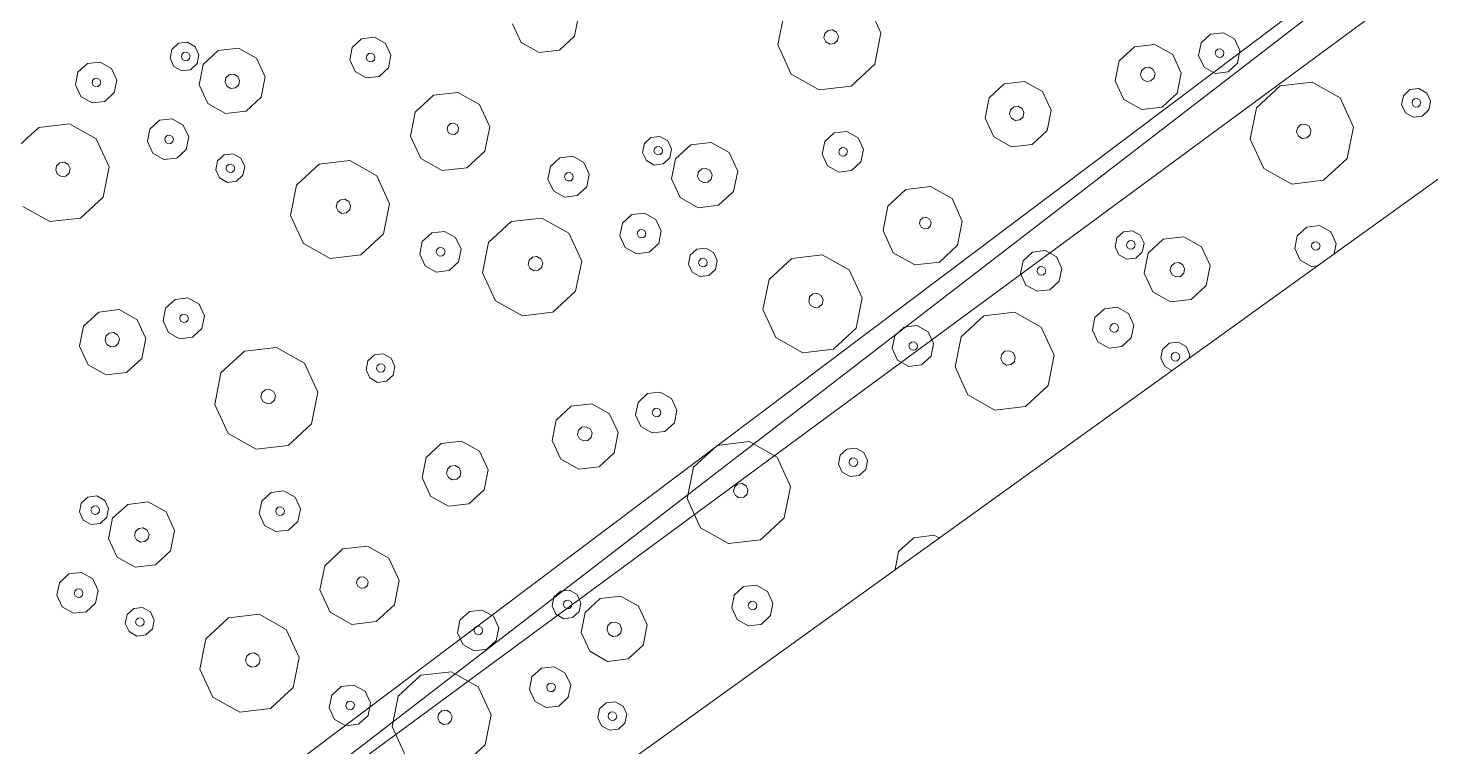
# Model space of a CAD drawing. Header units: metres. Extents: x -2858 to 512, y -1995 to 1252.
# Drawn here: x -937.09 to -931.69, y -909.28 to -906.52 of the extents above; entities that cross this region are included whole.
import ezdxf

# ---------------------------------------------------------------- set-up
doc = ezdxf.new("R2010")
doc.units = ezdxf.units.M
doc.layers.add('Calque commun', color=7, linetype='Continuous')
doc.layers.add('Calque7', color=7, linetype='Continuous')

# ---------------------------------------------------------------- blocks, each defined once
blk = doc.blocks.new('geometrebondepartleger')
at = {"layer": 'Calque7', "color": 1, "linetype": 'Continuous', "lineweight": 9}
blk.add_polyline3d([(141.2008, 124.9129, 79), (146.0805, 124.0046, 79), (151.5015, 122.9015, 79), (157.3363, 121.7891, 79), (165.9825, 119.9858, 79), (155.3815, 121.9588, 79), (170.0435, 119.0562, 79)], dxfattribs=at)
blk = doc.blocks.new('pattern')
at = {"layer": 'Calque commun', "color": 54, "linetype": 'Continuous', "lineweight": 9}
for p, q in [((89.8842, 110.5246), (89.9183, 110.5447)), ((89.8645, 110.4792), (89.8842, 110.5246)), ((89.9308, 110.4836), (89.9398, 110.4889)), ((89.9398, 110.4889), (89.9501, 110.4879)), ((89.9501, 110.4879), (89.9579, 110.481)), ((89.9956, 110.5277), (90.013, 110.5123)), ((90.013, 110.5123), (90.0238, 110.464)), ((89.2334, 110.4297), (89.2632, 110.4473)), ((89.2632, 110.4473), (89.2977, 110.444)), ((89.2977, 110.444), (89.3236, 110.4211)), ((89.8753, 110.4309), (89.8645, 110.4792)), ((89.9267, 110.4741), (89.9308, 110.4836)), ((89.929, 110.4639), (89.9267, 110.4741)), ((89.9368, 110.4571), (89.929, 110.4639)), ((89.9471, 110.4561), (89.9368, 110.4571)), ((89.956, 110.4614), (89.9471, 110.4561)), ((89.9602, 110.4709), (89.956, 110.4614)), ((89.9579, 110.481), (89.9602, 110.4709)), ((90.0238, 110.464), (90.0041, 110.4187)), ((89.2197, 110.398), (89.2334, 110.4297)), ((89.2272, 110.3642), (89.2197, 110.398)), ((89.2575, 110.3951), (89.2616, 110.4046)), ((89.2597, 110.385), (89.2575, 110.3951)), ((89.2675, 110.3781), (89.2597, 110.385)), ((89.2616, 110.4046), (89.2705, 110.4099)), ((89.2778, 110.3771), (89.2675, 110.3781)), ((89.2705, 110.4099), (89.2809, 110.4089)), ((89.2868, 110.3824), (89.2778, 110.3771)), ((89.2809, 110.4089), (89.2886, 110.4021)), ((89.2909, 110.3919), (89.2868, 110.3824)), ((89.2886, 110.4021), (89.2909, 110.3919)), ((89.3312, 110.3873), (89.3174, 110.3556)), ((89.3236, 110.4211), (89.3312, 110.3873)), ((89.9123, 110.3982), (89.8753, 110.4309)), ((89.9616, 110.3935), (89.9123, 110.3982)), ((90.0041, 110.4187), (89.9616, 110.3935)), ((90.5647, 110.3592), (90.5785, 110.391)), ((90.5785, 110.391), (90.5889, 110.3971)), ((90.6694, 110.3794), (90.6762, 110.3486)), ((89.2531, 110.3413), (89.2272, 110.3642)), ((89.2876, 110.338), (89.2531, 110.3413)), ((89.3174, 110.3556), (89.2876, 110.338)), ((89.5051, 110.2754), (89.6116, 110.3382)), ((89.6116, 110.3382), (89.7346, 110.3265)), ((89.7346, 110.3265), (89.8273, 110.2447)), ((90.5723, 110.3254), (90.5647, 110.3592)), ((90.5982, 110.3025), (90.5723, 110.3254)), ((90.6042, 110.3565), (90.6083, 110.366)), ((90.6064, 110.3463), (90.6042, 110.3565)), ((90.6142, 110.3395), (90.6064, 110.3463)), ((90.6083, 110.366), (90.6172, 110.3713)), ((90.6246, 110.3385), (90.6142, 110.3395)), ((90.6172, 110.3713), (90.6276, 110.3703)), ((90.6335, 110.3438), (90.6246, 110.3385)), ((90.6276, 110.3703), (90.6354, 110.3634)), ((90.6376, 110.3533), (90.6335, 110.3438)), ((90.6354, 110.3634), (90.6376, 110.3533)), ((90.6762, 110.3486), (90.6625, 110.3169)), ((89.456, 110.162), (89.5051, 110.2754)), ((90.6327, 110.2993), (90.5982, 110.3025)), ((90.6625, 110.3169), (90.6327, 110.2993)), ((89.8273, 110.2447), (89.8542, 110.124)), ((90.2383, 110.1474), (90.2698, 110.2199)), ((90.2698, 110.2199), (90.3379, 110.2602)), ((90.3379, 110.2602), (90.4166, 110.2526)), ((90.4166, 110.2526), (90.476, 110.2003)), ((89.4829, 110.0413), (89.456, 110.162)), ((89.6172, 110.1462), (89.6241, 110.1621)), ((89.6241, 110.1621), (89.639, 110.1709)), ((89.639, 110.1709), (89.6562, 110.1693)), ((89.6562, 110.1693), (89.6692, 110.1578)), ((90.3454, 110.1555), (90.3603, 110.1643)), ((90.3603, 110.1643), (90.3776, 110.1627)), ((90.3776, 110.1627), (90.3905, 110.1513)), ((90.476, 110.2003), (90.4932, 110.1231)), ((90.6375, 110.1543), (90.6801, 110.1794)), ((90.6801, 110.1794), (90.7293, 110.1747)), ((90.7293, 110.1747), (90.7664, 110.142)), ((89.621, 110.1293), (89.6172, 110.1462)), ((89.6339, 110.1179), (89.621, 110.1293)), ((89.6512, 110.1162), (89.6339, 110.1179)), ((89.6661, 110.125), (89.6512, 110.1162)), ((89.6729, 110.1409), (89.6661, 110.125)), ((89.6692, 110.1578), (89.6729, 110.1409)), ((89.8542, 110.124), (89.805, 110.0106)), ((90.2555, 110.0701), (90.2383, 110.1474)), ((90.3385, 110.1397), (90.3454, 110.1555)), ((90.3423, 110.1228), (90.3385, 110.1397)), ((90.3553, 110.1113), (90.3423, 110.1228)), ((90.3725, 110.1097), (90.3553, 110.1113)), ((90.3874, 110.1185), (90.3725, 110.1097)), ((90.3943, 110.1344), (90.3874, 110.1185)), ((90.3905, 110.1513), (90.3943, 110.1344)), ((90.4932, 110.1231), (90.4617, 110.0505)), ((90.6178, 110.1089), (90.6375, 110.1543)), ((90.6286, 110.0607), (90.6178, 110.1089)), ((90.6787, 110.1067), (90.6829, 110.1163)), ((90.6829, 110.1163), (90.6918, 110.1215)), ((90.6918, 110.1215), (90.7021, 110.1206)), ((90.7021, 110.1206), (90.7099, 110.1137)), ((90.7099, 110.1137), (90.7122, 110.1036)), ((90.7664, 110.142), (90.7771, 110.0938)), ((91.7521, 110.1213), (91.7474, 110.1421)), ((91.8114, 110.0689), (91.7521, 110.1213)), ((90.3148, 110.0178), (90.2555, 110.0701)), ((90.6656, 110.028), (90.6286, 110.0607)), ((90.681, 110.0966), (90.6787, 110.1067)), ((90.6888, 110.0897), (90.681, 110.0966)), ((90.6991, 110.0887), (90.6888, 110.0897)), ((90.708, 110.094), (90.6991, 110.0887)), ((90.7122, 110.1036), (90.708, 110.094)), ((90.7771, 110.0938), (90.7574, 110.0484)), ((90.9279, 110.0035), (91.0301, 110.0638)), ((91.0301, 110.0638), (91.1482, 110.0526)), ((91.8901, 110.0614), (91.8114, 110.0689)), ((91.9509, 110.0973), (91.8901, 110.0614)), ((89.5755, 109.9595), (89.4829, 110.0413)), ((89.805, 110.0106), (89.6986, 109.9478)), ((90.3936, 110.0103), (90.3148, 110.0178)), ((90.4617, 110.0505), (90.3936, 110.0103)), ((90.7149, 110.0233), (90.6656, 110.028)), ((90.7574, 110.0484), (90.7149, 110.0233)), ((90.8807, 109.8946), (90.9279, 110.0035)), ((91.1482, 110.0526), (91.2371, 109.974)), ((89.6986, 109.9478), (89.5755, 109.9595)), ((90.3623, 109.9417), (90.3761, 109.9735)), ((90.3761, 109.9735), (90.4059, 109.9911)), ((90.398, 109.9413), (90.4021, 109.9509)), ((90.4021, 109.9509), (90.4111, 109.9561)), ((90.4059, 109.9911), (90.4404, 109.9878)), ((90.4111, 109.9561), (90.4214, 109.9552)), ((90.4214, 109.9552), (90.4292, 109.9483)), ((90.4292, 109.9483), (90.4314, 109.9381)), ((90.4404, 109.9878), (90.4663, 109.9649)), ((90.4663, 109.9649), (90.4738, 109.9311)), ((91.2371, 109.974), (91.2629, 109.8582)), ((90.3699, 109.9079), (90.3623, 109.9417)), ((90.3958, 109.885), (90.3699, 109.9079)), ((90.4002, 109.9312), (90.398, 109.9413)), ((90.408, 109.9243), (90.4002, 109.9312)), ((90.4184, 109.9233), (90.408, 109.9243)), ((90.4273, 109.9286), (90.4184, 109.9233)), ((90.4314, 109.9381), (90.4273, 109.9286)), ((90.4601, 109.8993), (90.4303, 109.8817)), ((90.4738, 109.9311), (90.4601, 109.8993)), ((90.9065, 109.7788), (90.8807, 109.8946)), ((91.026, 109.8804), (91.0328, 109.8963)), ((91.0328, 109.8963), (91.0478, 109.9051)), ((91.0478, 109.9051), (91.065, 109.9035)), ((91.065, 109.9035), (91.0779, 109.892)), ((91.0779, 109.892), (91.0817, 109.8751)), ((90.4303, 109.8817), (90.3958, 109.885)), ((91.0297, 109.8635), (91.026, 109.8804)), ((91.0427, 109.8521), (91.0297, 109.8635)), ((91.0599, 109.8504), (91.0427, 109.8521)), ((91.0748, 109.8592), (91.0599, 109.8504)), ((91.0817, 109.8751), (91.0748, 109.8592)), ((91.2629, 109.8582), (91.2157, 109.7494)), ((92.3599, 109.8334), (92.4024, 109.8585)), ((92.4024, 109.8585), (92.4517, 109.8538)), ((92.4517, 109.8538), (92.4887, 109.8211)), ((90.6398, 109.7571), (90.6594, 109.8025)), ((90.6594, 109.8025), (90.702, 109.8276)), ((90.702, 109.8276), (90.7512, 109.8229)), ((90.7512, 109.8229), (90.7883, 109.7902)), ((90.7883, 109.7902), (90.799, 109.7419)), ((92.3402, 109.788), (92.3599, 109.8334)), ((92.3509, 109.7398), (92.3402, 109.788)), ((92.4024, 109.7829), (92.4065, 109.7924)), ((92.4065, 109.7924), (92.4155, 109.7977)), ((92.4155, 109.7977), (92.4258, 109.7967)), ((92.4258, 109.7967), (92.4336, 109.7899)), ((92.4336, 109.7899), (92.4358, 109.7797)), ((92.4887, 109.8211), (92.4995, 109.7729)), ((89.5579, 109.7084), (89.5775, 109.7538)), ((89.5775, 109.7538), (89.6201, 109.7789)), ((89.6201, 109.7789), (89.6693, 109.7743)), ((89.6693, 109.7743), (89.7064, 109.7415)), ((89.7064, 109.7415), (89.7172, 109.6933)), ((90.6505, 109.7088), (90.6398, 109.7571)), ((90.702, 109.752), (90.7061, 109.7615)), ((90.7042, 109.7418), (90.702, 109.752)), ((90.712, 109.735), (90.7042, 109.7418)), ((90.7061, 109.7615), (90.715, 109.7668)), ((90.7223, 109.734), (90.712, 109.735)), ((90.715, 109.7668), (90.7254, 109.7658)), ((90.7313, 109.7393), (90.7223, 109.734)), ((90.7254, 109.7658), (90.7331, 109.7589)), ((90.7354, 109.7488), (90.7313, 109.7393)), ((90.7331, 109.7589), (90.7354, 109.7488)), ((90.799, 109.7419), (90.7794, 109.6966)), ((90.9954, 109.7003), (90.9065, 109.7788)), ((91.2157, 109.7494), (91.1136, 109.689)), ((91.6953, 109.7068), (91.7091, 109.7385)), ((91.7091, 109.7385), (91.7389, 109.7561)), ((91.7389, 109.7561), (91.7734, 109.7529)), ((91.7734, 109.7529), (91.7993, 109.73)), ((92.388, 109.707), (92.3509, 109.7398)), ((92.4046, 109.7728), (92.4024, 109.7829)), ((92.4124, 109.7659), (92.4046, 109.7728)), ((92.4228, 109.7649), (92.4124, 109.7659)), ((92.4317, 109.7702), (92.4228, 109.7649)), ((92.4358, 109.7797), (92.4317, 109.7702)), ((92.4995, 109.7729), (92.4798, 109.7275)), ((89.5686, 109.6602), (89.5579, 109.7084)), ((89.6201, 109.7033), (89.6242, 109.7128)), ((89.6223, 109.6932), (89.6201, 109.7033)), ((89.6301, 109.6863), (89.6223, 109.6932)), ((89.6242, 109.7128), (89.6331, 109.7181)), ((89.6404, 109.6853), (89.6301, 109.6863)), ((89.6331, 109.7181), (89.6435, 109.7171)), ((89.6494, 109.6906), (89.6404, 109.6853)), ((89.6435, 109.7171), (89.6513, 109.7103)), ((89.6535, 109.7001), (89.6494, 109.6906)), ((89.6513, 109.7103), (89.6535, 109.7001)), ((89.7172, 109.6933), (89.6975, 109.6479)), ((89.7926, 109.6434), (89.8607, 109.6837)), ((89.8607, 109.6837), (89.9395, 109.6762)), ((89.9395, 109.6762), (89.9988, 109.6238)), ((90.6876, 109.6761), (90.6505, 109.7088)), ((90.7368, 109.6714), (90.6876, 109.6761)), ((90.7794, 109.6966), (90.7368, 109.6714)), ((91.1136, 109.689), (90.9954, 109.7003)), ((91.7029, 109.673), (91.6953, 109.7068)), ((91.7331, 109.7039), (91.7373, 109.7135)), ((91.7354, 109.6938), (91.7331, 109.7039)), ((91.7432, 109.6869), (91.7354, 109.6938)), ((91.7373, 109.7135), (91.7462, 109.7188)), ((91.7535, 109.686), (91.7432, 109.6869)), ((91.7462, 109.7188), (91.7565, 109.7178)), ((91.7624, 109.6912), (91.7535, 109.686)), ((91.7565, 109.7178), (91.7643, 109.7109)), ((91.7666, 109.7008), (91.7624, 109.6912)), ((91.7643, 109.7109), (91.7666, 109.7008)), ((91.8068, 109.6962), (91.7931, 109.6644)), ((91.7993, 109.73), (91.8068, 109.6962)), ((92.4372, 109.7024), (92.388, 109.707)), ((92.4798, 109.7275), (92.4372, 109.7024)), ((93.0404, 109.6681), (93.0542, 109.6998)), ((93.0542, 109.6998), (93.084, 109.7174)), ((93.084, 109.7174), (93.1184, 109.7141)), ((93.084, 109.6748), (93.0929, 109.6801)), ((93.0929, 109.6801), (93.1033, 109.6791)), ((93.1033, 109.6791), (93.111, 109.6723)), ((93.1184, 109.7141), (93.1444, 109.6912)), ((93.1444, 109.6912), (93.1519, 109.6574)), ((89.6057, 109.6275), (89.5686, 109.6602)), ((89.6549, 109.6228), (89.6057, 109.6275)), ((89.6975, 109.6479), (89.6549, 109.6228)), ((89.7611, 109.5709), (89.7926, 109.6434)), ((89.9988, 109.6238), (90.016, 109.5466)), ((91.1841, 109.5821), (91.2037, 109.6275)), ((91.2037, 109.6275), (91.2463, 109.6526)), ((91.2463, 109.6526), (91.2955, 109.6479)), ((91.2955, 109.6479), (91.3326, 109.6152)), ((91.7288, 109.6501), (91.7029, 109.673)), ((91.7633, 109.6468), (91.7288, 109.6501)), ((91.7931, 109.6644), (91.7633, 109.6468)), ((91.9808, 109.5842), (92.0873, 109.647)), ((92.0873, 109.647), (92.2103, 109.6353)), ((92.2103, 109.6353), (92.303, 109.5535)), ((93.0479, 109.6343), (93.0404, 109.6681)), ((93.0739, 109.6114), (93.0479, 109.6343)), ((93.0798, 109.6653), (93.084, 109.6748)), ((93.0821, 109.6552), (93.0798, 109.6653)), ((93.0899, 109.6483), (93.0821, 109.6552)), ((93.1002, 109.6473), (93.0899, 109.6483)), ((93.1092, 109.6526), (93.1002, 109.6473)), ((93.1381, 109.6257), (93.1083, 109.6081)), ((93.1133, 109.6621), (93.1092, 109.6526)), ((93.111, 109.6723), (93.1133, 109.6621)), ((93.1519, 109.6574), (93.1381, 109.6257)), ((89.7783, 109.4937), (89.7611, 109.5709)), ((89.8541, 109.5535), (89.861, 109.5694)), ((89.861, 109.5694), (89.8759, 109.5782)), ((89.8759, 109.5782), (89.8931, 109.5765)), ((89.8931, 109.5765), (89.9061, 109.5651)), ((91.1948, 109.5339), (91.1841, 109.5821)), ((91.2463, 109.577), (91.2504, 109.5865)), ((91.2485, 109.5669), (91.2463, 109.577)), ((91.2504, 109.5865), (91.2593, 109.5918)), ((91.2593, 109.5918), (91.2697, 109.5908)), ((91.2697, 109.5908), (91.2775, 109.5839)), ((91.2797, 109.5738), (91.2756, 109.5643)), ((91.2775, 109.5839), (91.2797, 109.5738)), ((91.3326, 109.6152), (91.3434, 109.5669)), ((91.9316, 109.4708), (91.9808, 109.5842)), ((92.7455, 109.5288), (92.8136, 109.569)), ((92.8136, 109.569), (92.8923, 109.5615)), ((93.1083, 109.6081), (93.0739, 109.6114)), ((89.8579, 109.5366), (89.8541, 109.5535)), ((89.8708, 109.5252), (89.8579, 109.5366)), ((89.8881, 109.5235), (89.8708, 109.5252)), ((89.903, 109.5323), (89.8881, 109.5235)), ((89.9099, 109.5482), (89.903, 109.5323)), ((89.9061, 109.5651), (89.9099, 109.5482)), ((90.016, 109.5466), (89.9845, 109.474)), ((91.2319, 109.5011), (91.1948, 109.5339)), ((91.2563, 109.56), (91.2485, 109.5669)), ((91.2666, 109.559), (91.2563, 109.56)), ((91.2756, 109.5643), (91.2666, 109.559)), ((91.3237, 109.5216), (91.2811, 109.4964)), ((91.3434, 109.5669), (91.3237, 109.5216)), ((92.303, 109.5535), (92.3298, 109.4329)), ((92.714, 109.4562), (92.7455, 109.5288)), ((92.8923, 109.5615), (92.9516, 109.5091)), ((89.8376, 109.4413), (89.7783, 109.4937)), ((89.9845, 109.474), (89.9164, 109.4338)), ((91.2811, 109.4964), (91.2319, 109.5011)), ((91.9585, 109.3502), (91.9316, 109.4708)), ((92.0929, 109.4551), (92.0998, 109.4709)), ((92.0998, 109.4709), (92.1147, 109.4797)), ((92.1147, 109.4797), (92.1319, 109.4781)), ((92.1319, 109.4781), (92.1449, 109.4667)), ((92.1449, 109.4667), (92.1486, 109.4498)), ((92.8142, 109.4485), (92.8211, 109.4644)), ((92.8211, 109.4644), (92.836, 109.4732)), ((92.836, 109.4732), (92.8532, 109.4715)), ((92.8532, 109.4715), (92.8662, 109.4601)), ((92.9516, 109.5091), (92.9688, 109.4319)), ((93.0935, 109.4178), (93.1132, 109.4631)), ((93.1132, 109.4631), (93.1557, 109.4883)), ((93.1557, 109.4883), (93.205, 109.4836)), ((93.205, 109.4836), (93.242, 109.4509)), ((89.9164, 109.4338), (89.8376, 109.4413)), ((90.7788, 109.3955), (90.8605, 109.4438)), ((90.8605, 109.4438), (90.9551, 109.4348)), ((90.9551, 109.4348), (91.0262, 109.3719)), ((92.0966, 109.4382), (92.0929, 109.4551)), ((92.1096, 109.4267), (92.0966, 109.4382)), ((92.1268, 109.4251), (92.1096, 109.4267)), ((92.1417, 109.4339), (92.1268, 109.4251)), ((92.1486, 109.4498), (92.1417, 109.4339)), ((92.3298, 109.4329), (92.2807, 109.3195)), ((92.7312, 109.379), (92.714, 109.4562)), ((92.818, 109.4316), (92.8142, 109.4485)), ((92.8309, 109.4202), (92.818, 109.4316)), ((92.8482, 109.4185), (92.8309, 109.4202)), ((92.8631, 109.4273), (92.8482, 109.4185)), ((92.87, 109.4432), (92.8631, 109.4273)), ((92.8662, 109.4601), (92.87, 109.4432)), ((92.9688, 109.4319), (92.9374, 109.3593)), ((93.1043, 109.3695), (93.0935, 109.4178)), ((93.1544, 109.4156), (93.1585, 109.4251)), ((93.1567, 109.4054), (93.1544, 109.4156)), ((93.1585, 109.4251), (93.1675, 109.4304)), ((93.1675, 109.4304), (93.1778, 109.4294)), ((93.1778, 109.4294), (93.1856, 109.4225)), ((93.1879, 109.4124), (93.1837, 109.4029)), ((93.1856, 109.4225), (93.1879, 109.4124)), ((93.242, 109.4509), (93.2528, 109.4026)), ((90.2017, 109.2933), (90.2332, 109.3659)), ((90.2332, 109.3659), (90.3013, 109.4061)), ((90.3013, 109.4061), (90.38, 109.3986)), ((90.38, 109.3986), (90.4394, 109.3462)), ((90.741, 109.3084), (90.7788, 109.3955)), ((91.0262, 109.3719), (91.0469, 109.2793)), ((91.2563, 109.3056), (91.3585, 109.3659)), ((91.3585, 109.3659), (91.4767, 109.3546)), ((91.4767, 109.3546), (91.5656, 109.2761)), ((92.7905, 109.3266), (92.7312, 109.379)), ((92.9374, 109.3593), (92.8692, 109.3191)), ((93.1413, 109.3368), (93.1043, 109.3695)), ((93.1645, 109.3986), (93.1567, 109.4054)), ((93.1748, 109.3976), (93.1645, 109.3986)), ((93.1837, 109.4029), (93.1748, 109.3976)), ((93.2331, 109.3572), (93.1905, 109.3321)), ((93.2528, 109.4026), (93.2331, 109.3572)), ((93.4036, 109.3123), (93.5057, 109.3727)), ((93.5057, 109.3727), (93.6239, 109.3614)), ((90.309, 109.2933), (90.3239, 109.3021)), ((90.3239, 109.3021), (90.3411, 109.3005)), ((90.3411, 109.3005), (90.3541, 109.289)), ((90.4394, 109.3462), (90.4566, 109.269)), ((90.7617, 109.2157), (90.741, 109.3084)), ((90.8573, 109.297), (90.8628, 109.3097)), ((90.8628, 109.3097), (90.8747, 109.3168)), ((90.8747, 109.3168), (90.8885, 109.3155)), ((90.8885, 109.3155), (90.8989, 109.3063)), ((90.8989, 109.3063), (90.9019, 109.2928)), ((91.2091, 109.1967), (91.2563, 109.3056)), ((92.0512, 109.2683), (91.9585, 109.3502)), ((92.2807, 109.3195), (92.1742, 109.2566)), ((92.8692, 109.3191), (92.7905, 109.3266)), ((92.8518, 109.2823), (92.8816, 109.2999)), ((92.8816, 109.2999), (92.916, 109.2966)), ((93.1905, 109.3321), (93.1413, 109.3368)), ((93.3564, 109.2035), (93.4036, 109.3123)), ((90.2189, 109.2161), (90.2017, 109.2933)), ((90.3021, 109.2775), (90.309, 109.2933)), ((90.3059, 109.2606), (90.3021, 109.2775)), ((90.3189, 109.2491), (90.3059, 109.2606)), ((90.3361, 109.2475), (90.3189, 109.2491)), ((90.351, 109.2563), (90.3361, 109.2475)), ((90.3579, 109.2721), (90.351, 109.2563)), ((90.3541, 109.289), (90.3579, 109.2721)), ((90.4566, 109.269), (90.4251, 109.1964)), ((90.8603, 109.2835), (90.8573, 109.297)), ((90.8707, 109.2744), (90.8603, 109.2835)), ((90.8844, 109.273), (90.8707, 109.2744)), ((90.8964, 109.2801), (90.8844, 109.273)), ((90.9019, 109.2928), (90.8964, 109.2801)), ((91.0469, 109.2793), (91.0091, 109.1922)), ((91.5656, 109.2761), (91.5914, 109.1603)), ((92.1742, 109.2566), (92.0512, 109.2683)), ((92.838, 109.2505), (92.8518, 109.2823)), ((92.8455, 109.2168), (92.838, 109.2505)), ((92.8737, 109.2502), (92.8778, 109.2597)), ((92.8759, 109.24), (92.8737, 109.2502)), ((92.8778, 109.2597), (92.8867, 109.265)), ((92.8867, 109.265), (92.8971, 109.264)), ((92.8971, 109.264), (92.9049, 109.2571)), ((92.9071, 109.247), (92.903, 109.2375)), ((92.9049, 109.2571), (92.9071, 109.247)), ((92.916, 109.2966), (92.942, 109.2737)), ((92.942, 109.2737), (92.9495, 109.2399)), ((90.2782, 109.1637), (90.2189, 109.2161)), ((90.4251, 109.1964), (90.357, 109.1562)), ((90.8328, 109.1529), (90.7617, 109.2157)), ((91.0091, 109.1922), (90.9273, 109.1439)), ((91.2349, 109.0809), (91.2091, 109.1967)), ((91.3544, 109.1825), (91.3613, 109.1984)), ((91.3613, 109.1984), (91.3762, 109.2072)), ((91.3762, 109.2072), (91.3934, 109.2055)), ((91.3934, 109.2055), (91.4064, 109.1941)), ((91.4064, 109.1941), (91.4102, 109.1772)), ((92.8715, 109.1939), (92.8455, 109.2168)), ((92.9059, 109.1906), (92.8715, 109.1939)), ((92.8837, 109.2332), (92.8759, 109.24)), ((92.894, 109.2322), (92.8837, 109.2332)), ((92.903, 109.2375), (92.894, 109.2322)), ((92.9357, 109.2082), (92.9059, 109.1906)), ((92.9495, 109.2399), (92.9357, 109.2082)), ((93.3822, 109.0877), (93.3564, 109.2035)), ((93.5016, 109.1893), (93.5085, 109.2051)), ((93.5085, 109.2051), (93.5234, 109.2139)), ((93.5234, 109.2139), (93.5406, 109.2123)), ((93.5406, 109.2123), (93.5536, 109.2008)), ((93.5536, 109.2008), (93.5574, 109.184)), ((90.357, 109.1562), (90.2782, 109.1637)), ((90.9273, 109.1439), (90.8328, 109.1529)), ((91.3582, 109.1656), (91.3544, 109.1825)), ((91.3712, 109.1541), (91.3582, 109.1656)), ((91.3884, 109.1525), (91.3712, 109.1541)), ((91.4033, 109.1613), (91.3884, 109.1525)), ((91.4102, 109.1772), (91.4033, 109.1613)), ((91.5914, 109.1603), (91.5442, 109.0514)), ((93.1351, 109.1113), (93.1777, 109.1364)), ((93.1777, 109.1364), (93.2269, 109.1317)), ((93.5054, 109.1724), (93.5016, 109.1893)), ((93.5184, 109.1609), (93.5054, 109.1724)), ((93.5356, 109.1593), (93.5184, 109.1609)), ((93.5505, 109.1681), (93.5356, 109.1593)), ((93.5574, 109.184), (93.5505, 109.1681)), ((93.7386, 109.1671), (93.6914, 109.0582)), ((92.0532, 109.0626), (92.0958, 109.0878)), ((92.0958, 109.0878), (92.145, 109.0831)), ((92.145, 109.0831), (92.1821, 109.0504)), ((93.1154, 109.0659), (93.1351, 109.1113)), ((93.2269, 109.1317), (93.264, 109.099)), ((93.264, 109.099), (93.2747, 109.0508)), ((93.4711, 109.0091), (93.3822, 109.0877)), ((91.3239, 109.0023), (91.2349, 109.0809)), ((91.5442, 109.0514), (91.442, 108.9911)), ((92.0335, 109.0173), (92.0532, 109.0626)), ((92.1821, 109.0504), (92.1928, 109.0021)), ((93.1262, 109.0177), (93.1154, 109.0659)), ((93.1776, 109.0608), (93.1818, 109.0703)), ((93.1799, 109.0507), (93.1776, 109.0608)), ((93.1877, 109.0438), (93.1799, 109.0507)), ((93.1818, 109.0703), (93.1907, 109.0756)), ((93.198, 109.0428), (93.1877, 109.0438)), ((93.1907, 109.0756), (93.201, 109.0746)), ((93.2069, 109.0481), (93.198, 109.0428)), ((93.201, 109.0746), (93.2088, 109.0678)), ((93.2111, 109.0576), (93.2069, 109.0481)), ((93.2088, 109.0678), (93.2111, 109.0576)), ((93.2747, 109.0508), (93.255, 109.0054)), ((93.6914, 109.0582), (93.5892, 108.9979)), ((91.442, 108.9911), (91.3239, 109.0023)), ((92.0443, 108.969), (92.0335, 109.0173)), ((92.0957, 109.0122), (92.0999, 109.0217)), ((92.098, 109.002), (92.0957, 109.0122)), ((92.1058, 108.9952), (92.098, 109.002)), ((92.0999, 109.0217), (92.1088, 109.027)), ((92.1161, 108.9942), (92.1058, 108.9952)), ((92.1088, 109.027), (92.1191, 109.026)), ((92.1251, 108.9994), (92.1161, 108.9942)), ((92.1191, 109.026), (92.1269, 109.0191)), ((92.1292, 109.009), (92.1251, 108.9994)), ((92.1269, 109.0191), (92.1292, 109.009)), ((92.1928, 109.0021), (92.1732, 108.9567)), ((92.2683, 108.9523), (92.3364, 108.9925)), ((92.3364, 108.9925), (92.4151, 108.985)), ((92.4151, 108.985), (92.4744, 108.9326)), ((93.1633, 108.9849), (93.1262, 109.0177)), ((93.2125, 108.9803), (93.1633, 108.9849)), ((93.255, 109.0054), (93.2125, 108.9803)), ((93.5892, 108.9979), (93.4711, 109.0091)), ((90.807, 108.8828), (90.8267, 108.9282)), ((90.8267, 108.9282), (90.8693, 108.9533)), ((90.8693, 108.9533), (90.9185, 108.9486)), ((90.9185, 108.9486), (90.9556, 108.9159)), ((92.0814, 108.9363), (92.0443, 108.969)), ((92.1306, 108.9316), (92.0814, 108.9363)), ((92.1732, 108.9567), (92.1306, 108.9316)), ((92.2368, 108.8797), (92.2683, 108.9523)), ((92.4744, 108.9326), (92.4916, 108.8554)), ((93.6597, 108.891), (93.6794, 108.9363)), ((93.6794, 108.9363), (93.722, 108.9615)), ((93.722, 108.9615), (93.7712, 108.9568)), ((93.7712, 108.9568), (93.8083, 108.924)), ((93.8083, 108.924), (93.819, 108.8758)), ((90.8178, 108.8346), (90.807, 108.8828)), ((90.8692, 108.8777), (90.8733, 108.8872)), ((90.8715, 108.8676), (90.8692, 108.8777)), ((90.8792, 108.8607), (90.8715, 108.8676)), ((90.8733, 108.8872), (90.8823, 108.8925)), ((90.8823, 108.8925), (90.8926, 108.8915)), ((90.8926, 108.8915), (90.9004, 108.8847)), ((90.9027, 108.8745), (90.8985, 108.865)), ((90.9004, 108.8847), (90.9027, 108.8745)), ((90.9663, 108.8677), (90.9466, 108.8223)), ((90.9556, 108.9159), (90.9663, 108.8677)), ((92.254, 108.8025), (92.2368, 108.8797)), ((92.3298, 108.8623), (92.3367, 108.8782)), ((92.3367, 108.8782), (92.3516, 108.887)), ((92.3516, 108.887), (92.3688, 108.8854)), ((92.3688, 108.8854), (92.3818, 108.8739)), ((92.3818, 108.8739), (92.3855, 108.857)), ((93.6705, 108.8427), (93.6597, 108.891)), ((93.7219, 108.8858), (93.7261, 108.8954)), ((93.7242, 108.8757), (93.7219, 108.8858)), ((93.732, 108.8688), (93.7242, 108.8757)), ((93.7261, 108.8954), (93.735, 108.9006)), ((93.7423, 108.8678), (93.732, 108.8688)), ((93.735, 108.9006), (93.7453, 108.8997)), ((93.7513, 108.8731), (93.7423, 108.8678)), ((93.7453, 108.8997), (93.7531, 108.8928)), ((93.7554, 108.8827), (93.7513, 108.8731)), ((93.7531, 108.8928), (93.7554, 108.8827)), ((93.819, 108.8758), (93.7994, 108.8304)), ((90.8548, 108.8018), (90.8178, 108.8346)), ((90.8896, 108.8597), (90.8792, 108.8607)), ((90.8985, 108.865), (90.8896, 108.8597)), ((90.9466, 108.8223), (90.9041, 108.7972)), ((92.3336, 108.8454), (92.3298, 108.8623)), ((92.3465, 108.834), (92.3336, 108.8454)), ((92.3638, 108.8324), (92.3465, 108.834)), ((92.3787, 108.8411), (92.3638, 108.8324)), ((92.3855, 108.857), (92.3787, 108.8411)), ((92.4916, 108.8554), (92.4602, 108.7828)), ((93.7076, 108.81), (93.6705, 108.8427)), ((93.7994, 108.8304), (93.7568, 108.8053)), ((90.9041, 108.7972), (90.8548, 108.8018)), ((91.5072, 108.7629), (91.521, 108.7946)), ((91.5148, 108.7291), (91.5072, 108.7629)), ((91.521, 108.7946), (91.5508, 108.8122)), ((91.5467, 108.7601), (91.5508, 108.7696)), ((91.5489, 108.75), (91.5467, 108.7601)), ((91.5508, 108.8122), (91.5853, 108.8089)), ((91.5508, 108.7696), (91.5597, 108.7749)), ((91.5597, 108.7749), (91.5701, 108.7739)), ((91.5701, 108.7739), (91.5779, 108.7671)), ((91.5779, 108.7671), (91.5801, 108.7569)), ((91.5853, 108.8089), (91.6112, 108.786)), ((91.6112, 108.786), (91.6187, 108.7523)), ((92.3133, 108.7501), (92.254, 108.8025)), ((92.4602, 108.7828), (92.3921, 108.7426)), ((93.7568, 108.8053), (93.7076, 108.81)), ((90.4477, 108.679), (90.5541, 108.7419)), ((90.5541, 108.7419), (90.6771, 108.7301)), ((90.6771, 108.7301), (90.7698, 108.6483)), ((91.5407, 108.7062), (91.5148, 108.7291)), ((91.5752, 108.7029), (91.5407, 108.7062)), ((91.5567, 108.7431), (91.5489, 108.75)), ((91.5671, 108.7421), (91.5567, 108.7431)), ((91.576, 108.7474), (91.5671, 108.7421)), ((91.605, 108.7205), (91.5752, 108.7029)), ((91.5801, 108.7569), (91.576, 108.7474)), ((91.6187, 108.7523), (91.605, 108.7205)), ((92.3921, 108.7426), (92.3133, 108.7501)), ((92.7088, 108.6747), (92.777, 108.7149)), ((92.777, 108.7149), (92.8557, 108.7074)), ((92.8557, 108.7074), (92.915, 108.6551)), ((93.2545, 108.7043), (93.3362, 108.7526)), ((93.3362, 108.7526), (93.4307, 108.7436)), ((93.4307, 108.7436), (93.5019, 108.6808)), ((90.3985, 108.5656), (90.4477, 108.679)), ((91.2123, 108.6236), (91.2804, 108.6638)), ((91.2804, 108.6638), (91.3592, 108.6563)), ((91.3592, 108.6563), (91.4184, 108.6039)), ((92.6774, 108.6021), (92.7088, 108.6747)), ((92.915, 108.6551), (92.9322, 108.5779)), ((93.2167, 108.6172), (93.2545, 108.7043)), ((93.5019, 108.6808), (93.5225, 108.5881)), ((93.732, 108.6144), (93.8342, 108.6747)), ((93.8342, 108.6747), (93.9523, 108.6635)), ((93.9523, 108.6635), (94.0413, 108.5849)), ((90.7698, 108.6483), (90.7967, 108.5277)), ((91.1808, 108.551), (91.2123, 108.6236)), ((91.4184, 108.6039), (91.4357, 108.5267)), ((92.6946, 108.5249), (92.6774, 108.6021)), ((92.7778, 108.5863), (92.7847, 108.6022)), ((92.7847, 108.6022), (92.7996, 108.611)), ((92.7996, 108.611), (92.8168, 108.6093)), ((92.8168, 108.6093), (92.8298, 108.5979)), ((92.8298, 108.5979), (92.8335, 108.581)), ((93.2374, 108.5246), (93.2167, 108.6172)), ((93.3329, 108.6059), (93.3384, 108.6186)), ((93.336, 108.5924), (93.3329, 108.6059)), ((93.3384, 108.6186), (93.3504, 108.6256)), ((93.3504, 108.6256), (93.3642, 108.6243)), ((93.3642, 108.6243), (93.3745, 108.6151)), ((93.3775, 108.6016), (93.372, 108.5889)), ((93.3745, 108.6151), (93.3775, 108.6016)), ((93.6848, 108.5055), (93.732, 108.6144)), ((90.5597, 108.5499), (90.5666, 108.5658)), ((90.5635, 108.533), (90.5597, 108.5499)), ((90.5666, 108.5658), (90.5815, 108.5745)), ((90.5815, 108.5745), (90.5987, 108.5729)), ((90.5987, 108.5729), (90.6117, 108.5615)), ((90.6154, 108.5446), (90.6086, 108.5287)), ((90.6117, 108.5615), (90.6154, 108.5446)), ((91.198, 108.4738), (91.1808, 108.551)), ((91.281, 108.5433), (91.2879, 108.5592)), ((91.2848, 108.5264), (91.281, 108.5433)), ((91.2879, 108.5592), (91.3028, 108.568)), ((91.3028, 108.568), (91.3201, 108.5663)), ((91.3201, 108.5663), (91.333, 108.5549)), ((91.333, 108.5549), (91.3368, 108.538)), ((91.5603, 108.5126), (91.58, 108.5579)), ((91.58, 108.5579), (91.6226, 108.5831)), ((91.6226, 108.5831), (91.6718, 108.5784)), ((91.6718, 108.5784), (91.7089, 108.5457)), ((91.7089, 108.5457), (91.7196, 108.4974)), ((92.7816, 108.5694), (92.7778, 108.5863)), ((92.7945, 108.5579), (92.7816, 108.5694)), ((92.8118, 108.5563), (92.7945, 108.5579)), ((92.8267, 108.5651), (92.8118, 108.5563)), ((92.8335, 108.581), (92.8267, 108.5651)), ((92.9322, 108.5779), (92.9007, 108.5053)), ((93.3463, 108.5832), (93.336, 108.5924)), ((93.3601, 108.5819), (93.3463, 108.5832)), ((93.372, 108.5889), (93.3601, 108.5819)), ((93.5225, 108.5881), (93.4848, 108.501)), ((94.0413, 108.5849), (94.0671, 108.4691)), ((90.5764, 108.5215), (90.5635, 108.533)), ((90.5937, 108.5199), (90.5764, 108.5215)), ((90.6086, 108.5287), (90.5937, 108.5199)), ((90.7967, 108.5277), (90.7475, 108.4143)), ((91.2978, 108.515), (91.2848, 108.5264)), ((91.315, 108.5133), (91.2978, 108.515)), ((91.3299, 108.5221), (91.315, 108.5133)), ((91.3368, 108.538), (91.3299, 108.5221)), ((91.4357, 108.5267), (91.4042, 108.4541)), ((91.5711, 108.4643), (91.5603, 108.5126)), ((91.6212, 108.5104), (91.6254, 108.5199)), ((91.6235, 108.5002), (91.6212, 108.5104)), ((91.6313, 108.4934), (91.6235, 108.5002)), ((91.6254, 108.5199), (91.6343, 108.5252)), ((91.6416, 108.4924), (91.6313, 108.4934)), ((91.6343, 108.5252), (91.6446, 108.5242)), ((91.6506, 108.4977), (91.6416, 108.4924)), ((91.6446, 108.5242), (91.6524, 108.5173)), ((91.6547, 108.5072), (91.6506, 108.4977)), ((91.6524, 108.5173), (91.6547, 108.5072)), ((91.7196, 108.4974), (91.6999, 108.452)), ((92.7539, 108.4726), (92.6946, 108.5249)), ((92.9007, 108.5053), (92.8326, 108.4651)), ((93.3085, 108.4618), (93.2374, 108.5246)), ((93.4848, 108.501), (93.403, 108.4528)), ((93.7106, 108.3897), (93.6848, 108.5055)), ((93.8301, 108.4913), (93.837, 108.5072)), ((93.8339, 108.4744), (93.8301, 108.4913)), ((93.837, 108.5072), (93.8519, 108.516)), ((93.8519, 108.516), (93.8691, 108.5144)), ((93.8691, 108.5144), (93.8821, 108.5029)), ((93.8821, 108.5029), (93.8858, 108.486)), ((91.2573, 108.4214), (91.198, 108.4738)), ((91.4042, 108.4541), (91.3361, 108.4139)), ((91.6081, 108.4316), (91.5711, 108.4643)), ((91.6999, 108.452), (91.6574, 108.4269)), ((91.8704, 108.4072), (91.9726, 108.4675)), ((91.9726, 108.4675), (92.0907, 108.4562)), ((92.0907, 108.4562), (92.1796, 108.3777)), ((92.8326, 108.4651), (92.7539, 108.4726)), ((93.403, 108.4528), (93.3085, 108.4618)), ((93.8468, 108.463), (93.8339, 108.4744)), ((93.8641, 108.4613), (93.8468, 108.463)), ((93.879, 108.4701), (93.8641, 108.4613)), ((93.8858, 108.486), (93.879, 108.4701)), ((94.0671, 108.4691), (94.0199, 108.3602)), ((90.7475, 108.4143), (90.6411, 108.3514)), ((91.3361, 108.4139), (91.2573, 108.4214)), ((91.3186, 108.3771), (91.3484, 108.3947)), ((91.3484, 108.3947), (91.3829, 108.3914)), ((91.3829, 108.3914), (91.4088, 108.3685)), ((91.6574, 108.4269), (91.6081, 108.4316)), ((91.8232, 108.2983), (91.8704, 108.4072)), ((93.7996, 108.3112), (93.7106, 108.3897)), ((91.3048, 108.3454), (91.3186, 108.3771)), ((91.3124, 108.3116), (91.3048, 108.3454)), ((91.3405, 108.345), (91.3446, 108.3545)), ((91.3427, 108.3348), (91.3405, 108.345)), ((91.3505, 108.328), (91.3427, 108.3348)), ((91.3446, 108.3545), (91.3536, 108.3598)), ((91.3609, 108.327), (91.3505, 108.328)), ((91.3536, 108.3598), (91.3639, 108.3588)), ((91.3698, 108.3323), (91.3609, 108.327)), ((91.3639, 108.3588), (91.3717, 108.3519)), ((91.3739, 108.3418), (91.3698, 108.3323)), ((91.3717, 108.3519), (91.3739, 108.3418)), ((91.4163, 108.3347), (91.4026, 108.303)), ((91.4088, 108.3685), (91.4163, 108.3347)), ((92.1796, 108.3777), (92.2054, 108.2619)), ((94.0199, 108.3602), (93.9177, 108.2999)), ((91.3383, 108.2887), (91.3124, 108.3116)), ((91.3728, 108.2854), (91.3383, 108.2887)), ((91.4026, 108.303), (91.3728, 108.2854)), ((91.849, 108.1825), (91.8232, 108.2983)), ((91.9685, 108.2841), (91.9753, 108.2999)), ((91.9722, 108.2672), (91.9685, 108.2841)), ((91.9753, 108.2999), (91.9902, 108.3087)), ((91.9902, 108.3087), (92.0075, 108.3071)), ((92.0075, 108.3071), (92.0204, 108.2956)), ((92.0242, 108.2788), (92.0173, 108.2629)), ((92.0204, 108.2956), (92.0242, 108.2788)), ((93.9177, 108.2999), (93.7996, 108.3112)), ((91.6019, 108.2061), (91.6445, 108.2312)), ((91.6445, 108.2312), (91.6937, 108.2265)), ((91.6937, 108.2265), (91.7308, 108.1938)), ((91.9852, 108.2557), (91.9722, 108.2672)), ((92.0024, 108.2541), (91.9852, 108.2557)), ((92.0173, 108.2629), (92.0024, 108.2541)), ((92.2054, 108.2619), (92.1582, 108.153)), ((93.2827, 108.1917), (93.3024, 108.237)), ((93.3024, 108.237), (93.3449, 108.2622)), ((93.3449, 108.2622), (93.3942, 108.2575)), ((93.3942, 108.2575), (93.4312, 108.2248)), ((93.4312, 108.2248), (93.442, 108.1765)), ((91.5823, 108.1607), (91.6019, 108.2061)), ((91.6445, 108.1556), (91.6486, 108.1651)), ((91.6486, 108.1651), (91.6575, 108.1704)), ((91.6575, 108.1704), (91.6679, 108.1694)), ((91.6679, 108.1694), (91.6756, 108.1626)), ((91.7308, 108.1938), (91.7415, 108.1456)), ((91.9379, 108.1039), (91.849, 108.1825)), ((93.2934, 108.1434), (93.2827, 108.1917)), ((93.3449, 108.1865), (93.349, 108.1961)), ((93.3471, 108.1764), (93.3449, 108.1865)), ((93.3549, 108.1695), (93.3471, 108.1764)), ((93.349, 108.1961), (93.358, 108.2013)), ((93.3653, 108.1686), (93.3549, 108.1695)), ((93.358, 108.2013), (93.3683, 108.2004)), ((93.3742, 108.1738), (93.3653, 108.1686)), ((93.3683, 108.2004), (93.3761, 108.1935)), ((93.3783, 108.1834), (93.3742, 108.1738)), ((93.3761, 108.1935), (93.3783, 108.1834)), ((93.442, 108.1765), (93.4223, 108.1311)), ((91.593, 108.1125), (91.5823, 108.1607)), ((91.6301, 108.0798), (91.593, 108.1125)), ((91.6467, 108.1455), (91.6445, 108.1556)), ((91.6545, 108.1386), (91.6467, 108.1455)), ((91.6648, 108.1376), (91.6545, 108.1386)), ((91.6738, 108.1429), (91.6648, 108.1376)), ((91.6779, 108.1524), (91.6738, 108.1429)), ((91.6756, 108.1626), (91.6779, 108.1524)), ((91.7415, 108.1456), (91.7219, 108.1002)), ((92.1582, 108.153), (92.0561, 108.0927)), ((92.6378, 108.1104), (92.6516, 108.1422)), ((92.6516, 108.1422), (92.6814, 108.1598)), ((92.6756, 108.1076), (92.6798, 108.1171)), ((92.6798, 108.1171), (92.6887, 108.1224)), ((92.6814, 108.1598), (92.7159, 108.1565)), ((92.6887, 108.1224), (92.699, 108.1214)), ((92.699, 108.1214), (92.7068, 108.1145)), ((92.7068, 108.1145), (92.7091, 108.1044)), ((92.7159, 108.1565), (92.7418, 108.1336)), ((92.7418, 108.1336), (92.7493, 108.0998)), ((93.3305, 108.1107), (93.2934, 108.1434)), ((93.4223, 108.1311), (93.3797, 108.106)), ((93.9967, 108.1035), (94.0265, 108.1211)), ((94.0265, 108.1211), (94.0609, 108.1178)), ((94.0609, 108.1178), (94.0869, 108.0949)), ((91.6793, 108.0751), (91.6301, 108.0798)), ((91.7219, 108.1002), (91.6793, 108.0751)), ((92.0561, 108.0927), (91.9379, 108.1039)), ((92.6454, 108.0767), (92.6378, 108.1104)), ((92.6713, 108.0537), (92.6454, 108.0767)), ((92.6779, 108.0975), (92.6756, 108.1076)), ((92.6857, 108.0906), (92.6779, 108.0975)), ((92.696, 108.0896), (92.6857, 108.0906)), ((92.7049, 108.0949), (92.696, 108.0896)), ((92.7091, 108.1044), (92.7049, 108.0949)), ((92.7356, 108.0681), (92.7058, 108.0505)), ((92.7493, 108.0998), (92.7356, 108.0681)), ((93.3797, 108.106), (93.3305, 108.1107)), ((93.9829, 108.0717), (93.9967, 108.1035)), ((93.9904, 108.0379), (93.9829, 108.0717)), ((94.0224, 108.069), (94.0265, 108.0785)), ((94.0246, 108.0588), (94.0224, 108.069)), ((94.0324, 108.0519), (94.0246, 108.0588)), ((94.0265, 108.0785), (94.0354, 108.0838)), ((94.0354, 108.0838), (94.0458, 108.0828)), ((94.0458, 108.0828), (94.0535, 108.0759)), ((94.0558, 108.0658), (94.0517, 108.0562)), ((94.0535, 108.0759), (94.0558, 108.0658)), ((94.0944, 108.0611), (94.0806, 108.0293)), ((94.0869, 108.0949), (94.0944, 108.0611)), ((92.1266, 107.9858), (92.1462, 108.0311)), ((92.1462, 108.0311), (92.1888, 108.0563)), ((92.1888, 108.0563), (92.238, 108.0516)), ((92.238, 108.0516), (92.2751, 108.0189)), ((92.2751, 108.0189), (92.2859, 107.9706)), ((92.7058, 108.0505), (92.6713, 108.0537)), ((92.9233, 107.9878), (93.0298, 108.0507)), ((93.0298, 108.0507), (93.1528, 108.039)), ((93.1528, 108.039), (93.2455, 107.9572)), ((94.0164, 108.015), (93.9904, 108.0379)), ((94.0508, 108.0117), (94.0164, 108.015)), ((94.0427, 108.051), (94.0324, 108.0519)), ((94.0517, 108.0562), (94.0427, 108.051)), ((94.0806, 108.0293), (94.0508, 108.0117)), ((92.1373, 107.9375), (92.1266, 107.9858)), ((92.1888, 107.9806), (92.1929, 107.9902)), ((92.191, 107.9705), (92.1888, 107.9806)), ((92.1988, 107.9636), (92.191, 107.9705)), ((92.1929, 107.9902), (92.2018, 107.9954)), ((92.2091, 107.9626), (92.1988, 107.9636)), ((92.2018, 107.9954), (92.2122, 107.9945)), ((92.2181, 107.9679), (92.2091, 107.9626)), ((92.2122, 107.9945), (92.22, 107.9876)), ((92.2222, 107.9775), (92.2181, 107.9679)), ((92.22, 107.9876), (92.2222, 107.9775)), ((92.2859, 107.9706), (92.2662, 107.9252)), ((92.8742, 107.8744), (92.9233, 107.9878)), ((93.2455, 107.9572), (93.2723, 107.8365)), ((93.688, 107.9324), (93.7561, 107.9726)), ((93.7561, 107.9726), (93.8348, 107.9651)), ((93.8348, 107.9651), (93.8941, 107.9128)), ((92.1744, 107.9048), (92.1373, 107.9375)), ((92.2236, 107.9001), (92.1744, 107.9048)), ((92.2662, 107.9252), (92.2236, 107.9001)), ((93.6565, 107.8598), (93.688, 107.9324)), ((93.8941, 107.9128), (93.9113, 107.8356)), ((91.7213, 107.7991), (91.803, 107.8474)), ((91.803, 107.8474), (91.8976, 107.8384)), ((92.901, 107.7538), (92.8742, 107.8744)), ((93.0354, 107.8587), (93.0423, 107.8746)), ((93.0391, 107.8418), (93.0354, 107.8587)), ((93.0521, 107.8304), (93.0391, 107.8418)), ((93.0423, 107.8746), (93.0572, 107.8834)), ((93.0572, 107.8834), (93.0744, 107.8817)), ((93.0744, 107.8817), (93.0873, 107.8703)), ((93.0911, 107.8534), (93.0842, 107.8375)), ((93.0873, 107.8703), (93.0911, 107.8534)), ((93.6737, 107.7826), (93.6565, 107.8598)), ((93.7567, 107.8521), (93.7636, 107.868)), ((93.7605, 107.8353), (93.7567, 107.8521)), ((93.7636, 107.868), (93.7785, 107.8768)), ((93.7785, 107.8768), (93.7957, 107.8752)), ((93.7957, 107.8752), (93.8087, 107.8637)), ((93.8125, 107.8468), (93.8056, 107.831)), ((93.8087, 107.8637), (93.8125, 107.8468)), ((94.036, 107.8214), (94.0557, 107.8668)), ((94.0557, 107.8668), (94.0982, 107.8919)), ((94.0982, 107.8919), (94.1475, 107.8872)), ((94.1475, 107.8872), (94.1845, 107.8545)), ((94.1845, 107.8545), (94.1953, 107.8062)), ((91.1757, 107.7695), (91.2438, 107.8097)), ((91.2438, 107.8097), (91.3225, 107.8022)), ((91.3225, 107.8022), (91.3819, 107.7499)), ((91.6835, 107.712), (91.7213, 107.7991)), ((91.8976, 107.8384), (91.9687, 107.7756)), ((93.0693, 107.8287), (93.0521, 107.8304)), ((93.0842, 107.8375), (93.0693, 107.8287)), ((93.2723, 107.8365), (93.2232, 107.7231)), ((93.7734, 107.8238), (93.7605, 107.8353)), ((93.7907, 107.8222), (93.7734, 107.8238)), ((93.8056, 107.831), (93.7907, 107.8222)), ((93.9113, 107.8356), (93.8799, 107.763)), ((94.0468, 107.7732), (94.036, 107.8214)), ((94.0969, 107.8192), (94.101, 107.8287)), ((94.0992, 107.8091), (94.0969, 107.8192)), ((94.1069, 107.8022), (94.0992, 107.8091)), ((94.101, 107.8287), (94.11, 107.834)), ((94.1173, 107.8012), (94.1069, 107.8022)), ((94.11, 107.834), (94.1203, 107.833)), ((94.1262, 107.8065), (94.1173, 107.8012)), ((94.1203, 107.833), (94.1281, 107.8262)), ((94.1304, 107.816), (94.1262, 107.8065)), ((94.1281, 107.8262), (94.1304, 107.816)), ((94.1953, 107.8062), (94.1756, 107.7609)), ((91.3819, 107.7499), (91.399, 107.6727)), ((91.9687, 107.7756), (91.9893, 107.6829)), ((92.1988, 107.7092), (92.301, 107.7695)), ((92.301, 107.7695), (92.4192, 107.7583)), ((92.4192, 107.7583), (92.5081, 107.6797)), ((92.9937, 107.672), (92.901, 107.7538)), ((93.733, 107.7303), (93.6737, 107.7826)), ((93.8799, 107.763), (93.8117, 107.7228)), ((94.0838, 107.7404), (94.0468, 107.7732)), ((94.133, 107.7357), (94.0838, 107.7404)), ((94.1756, 107.7609), (94.133, 107.7357)), ((91.7042, 107.6194), (91.6835, 107.712)), ((91.7998, 107.7007), (91.8053, 107.7134)), ((91.8028, 107.6872), (91.7998, 107.7007)), ((91.8132, 107.678), (91.8028, 107.6872)), ((91.8053, 107.7134), (91.8172, 107.7204)), ((91.8172, 107.7204), (91.831, 107.7191)), ((91.8389, 107.6837), (91.8269, 107.6767)), ((91.831, 107.7191), (91.8414, 107.7099)), ((91.8444, 107.6964), (91.8389, 107.6837)), ((91.8414, 107.7099), (91.8444, 107.6964)), ((91.9893, 107.6829), (91.9516, 107.5958)), ((92.1516, 107.6003), (92.1988, 107.7092)), ((92.5081, 107.6797), (92.5339, 107.5639)), ((93.2232, 107.7231), (93.1167, 107.6603)), ((93.8117, 107.7228), (93.733, 107.7303)), ((93.7805, 107.6542), (93.7943, 107.6859)), ((93.7943, 107.6859), (93.8241, 107.7035)), ((93.8241, 107.7035), (93.8585, 107.7002)), ((93.8585, 107.7002), (93.8845, 107.6773)), ((91.399, 107.6727), (91.3676, 107.6001)), ((91.8269, 107.6767), (91.8132, 107.678)), ((93.1167, 107.6603), (92.9937, 107.672)), ((93.788, 107.6204), (93.7805, 107.6542)), ((93.8162, 107.6538), (93.8203, 107.6633)), ((93.8184, 107.6437), (93.8162, 107.6538)), ((93.8262, 107.6368), (93.8184, 107.6437)), ((93.8203, 107.6633), (93.8292, 107.6686)), ((93.8365, 107.6358), (93.8262, 107.6368)), ((93.8292, 107.6686), (93.8396, 107.6676)), ((93.8455, 107.6411), (93.8365, 107.6358)), ((93.8396, 107.6676), (93.8474, 107.6608)), ((93.8496, 107.6506), (93.8455, 107.6411)), ((93.8474, 107.6608), (93.8496, 107.6506)), ((93.892, 107.6436), (93.8782, 107.6118)), ((93.8845, 107.6773), (93.892, 107.6436)), ((91.7753, 107.5566), (91.7042, 107.6194)), ((91.9516, 107.5958), (91.8698, 107.5476)), ((92.1774, 107.4845), (92.1516, 107.6003)), ((92.2969, 107.5861), (92.3038, 107.602)), ((92.3007, 107.5692), (92.2969, 107.5861)), ((92.3038, 107.602), (92.3187, 107.6108)), ((92.3187, 107.6108), (92.3359, 107.6092)), ((92.3359, 107.6092), (92.3489, 107.5977)), ((92.3527, 107.5808), (92.3458, 107.5649)), ((92.3489, 107.5977), (92.3527, 107.5808)), ((93.814, 107.5975), (93.788, 107.6204)), ((93.8484, 107.5942), (93.814, 107.5975)), ((93.8782, 107.6118), (93.8484, 107.5942)), ((91.8698, 107.5476), (91.7753, 107.5566)), ((92.3137, 107.5578), (92.3007, 107.5692)), ((92.3309, 107.5561), (92.3137, 107.5578)), ((92.3458, 107.5649), (92.3309, 107.5561)), ((92.5339, 107.5639), (92.4867, 107.455)), ((92.2664, 107.406), (92.1774, 107.4845)), ((92.976, 107.4209), (92.9957, 107.4663)), ((92.9957, 107.4663), (93.0383, 107.4914)), ((93.0383, 107.4914), (93.0875, 107.4867)), ((93.0875, 107.4867), (93.1246, 107.454)), ((92.4867, 107.455), (92.3845, 107.3947)), ((92.9868, 107.3727), (92.976, 107.4209)), ((93.0382, 107.4158), (93.0424, 107.4253)), ((93.0405, 107.4057), (93.0382, 107.4158)), ((93.0424, 107.4253), (93.0513, 107.4306)), ((93.0513, 107.4306), (93.0617, 107.4296)), ((93.0617, 107.4296), (93.0694, 107.4228)), ((93.0717, 107.4126), (93.0676, 107.4031)), ((93.0694, 107.4228), (93.0717, 107.4126)), ((93.1246, 107.454), (93.1353, 107.4058)), ((91.7692, 107.3318), (91.8118, 107.357)), ((91.8118, 107.357), (91.861, 107.3523)), ((92.3845, 107.3947), (92.2664, 107.406)), ((93.0239, 107.3399), (92.9868, 107.3727)), ((93.0483, 107.3988), (93.0405, 107.4057)), ((93.0586, 107.3978), (93.0483, 107.3988)), ((93.0676, 107.4031), (93.0586, 107.3978)), ((93.1157, 107.3604), (93.0731, 107.3353)), ((93.1353, 107.4058), (93.1157, 107.3604)), ((93.1793, 107.2833), (93.2108, 107.3559)), ((93.2108, 107.3559), (93.2789, 107.3961)), ((93.2789, 107.3961), (93.3576, 107.3886)), ((93.3576, 107.3886), (93.4169, 107.3363)), ((91.7495, 107.2865), (91.7692, 107.3318)), ((91.861, 107.3523), (91.898, 107.3196)), ((91.898, 107.3196), (91.9088, 107.2713)), ((93.0731, 107.3353), (93.0239, 107.3399)), ((93.4169, 107.3363), (93.4342, 107.2591)), ((91.7603, 107.2382), (91.7495, 107.2865)), ((91.8117, 107.2814), (91.8158, 107.2909)), ((91.814, 107.2712), (91.8117, 107.2814)), ((91.8218, 107.2644), (91.814, 107.2712)), ((91.8158, 107.2909), (91.8248, 107.2962)), ((91.8321, 107.2634), (91.8218, 107.2644)), ((91.8248, 107.2962), (91.8351, 107.2952)), ((91.841, 107.2686), (91.8321, 107.2634)), ((91.8351, 107.2952), (91.8429, 107.2883)), ((91.8452, 107.2782), (91.841, 107.2686)), ((91.8429, 107.2883), (91.8452, 107.2782)), ((91.9088, 107.2713), (91.8891, 107.2259)), ((93.1965, 107.2061), (93.1793, 107.2833)), ((93.2723, 107.266), (93.2792, 107.2819)), ((93.2761, 107.2491), (93.2723, 107.266)), ((93.289, 107.2376), (93.2761, 107.2491)), ((93.2792, 107.2819), (93.2941, 107.2906)), ((93.2941, 107.2906), (93.3113, 107.289)), ((93.3113, 107.289), (93.3243, 107.2776)), ((93.328, 107.2607), (93.3212, 107.2448)), ((93.3243, 107.2776), (93.328, 107.2607)), ((93.4342, 107.2591), (93.4027, 107.1865)), ((91.7973, 107.2055), (91.7603, 107.2382)), ((91.8465, 107.2008), (91.7973, 107.2055)), ((91.8891, 107.2259), (91.8465, 107.2008)), ((92.4497, 107.1665), (92.4635, 107.1983)), ((92.4635, 107.1983), (92.4933, 107.2159)), ((92.4933, 107.2159), (92.5278, 107.2126)), ((92.5278, 107.2126), (92.5537, 107.1897)), ((93.2558, 107.1538), (93.1965, 107.2061)), ((93.3063, 107.236), (93.289, 107.2376)), ((93.3212, 107.2448), (93.3063, 107.236)), ((92.4573, 107.1327), (92.4497, 107.1665)), ((92.4892, 107.1638), (92.4933, 107.1733)), ((92.4914, 107.1536), (92.4892, 107.1638)), ((92.4992, 107.1468), (92.4914, 107.1536)), ((92.4933, 107.1733), (92.5023, 107.1786)), ((92.5096, 107.1458), (92.4992, 107.1468)), ((92.5023, 107.1786), (92.5126, 107.1776)), ((92.5185, 107.151), (92.5096, 107.1458)), ((92.5126, 107.1776), (92.5204, 107.1707)), ((92.5226, 107.1606), (92.5185, 107.151)), ((92.5204, 107.1707), (92.5226, 107.1606)), ((92.5612, 107.1559), (92.5475, 107.1241)), ((92.5537, 107.1897), (92.5612, 107.1559)), ((93.3346, 107.1463), (93.2558, 107.1538)), ((93.4027, 107.1865), (93.3346, 107.1463)), ((92.4832, 107.1098), (92.4573, 107.1327)), ((92.5177, 107.1065), (92.4832, 107.1098)), ((92.5475, 107.1241), (92.5177, 107.1065)), ((92.1548, 107.0272), (92.2229, 107.0674)), ((92.2229, 107.0674), (92.3017, 107.0599)), ((92.3017, 107.0599), (92.3609, 107.0076)), ((92.1233, 106.9546), (92.1548, 107.0272)), ((92.3609, 107.0076), (92.3782, 106.9304)), ((92.5225, 106.9616), (92.5651, 106.9867)), ((92.5651, 106.9867), (92.6143, 106.982)), ((92.6143, 106.982), (92.6514, 106.9493)), ((92.1405, 106.8774), (92.1233, 106.9546)), ((92.2235, 106.947), (92.2304, 106.9628)), ((92.2273, 106.9301), (92.2235, 106.947)), ((92.2403, 106.9186), (92.2273, 106.9301)), ((92.2304, 106.9628), (92.2453, 106.9716)), ((92.2453, 106.9716), (92.2626, 106.97)), ((92.2724, 106.9258), (92.2575, 106.917)), ((92.2626, 106.97), (92.2755, 106.9585)), ((92.2793, 106.9416), (92.2724, 106.9258)), ((92.2755, 106.9585), (92.2793, 106.9416)), ((92.3782, 106.9304), (92.3467, 106.8578)), ((92.5028, 106.9162), (92.5225, 106.9616)), ((92.5637, 106.914), (92.5679, 106.9235)), ((92.5679, 106.9235), (92.5768, 106.9288)), ((92.5768, 106.9288), (92.5871, 106.9278)), ((92.5871, 106.9278), (92.5949, 106.921)), ((92.6514, 106.9493), (92.6621, 106.901)), ((92.1998, 106.8251), (92.1405, 106.8774)), ((92.2575, 106.917), (92.2403, 106.9186)), ((92.5136, 106.868), (92.5028, 106.9162)), ((92.566, 106.9039), (92.5637, 106.914)), ((92.5738, 106.897), (92.566, 106.9039)), ((92.5841, 106.896), (92.5738, 106.897)), ((92.593, 106.9013), (92.5841, 106.896)), ((92.5972, 106.9108), (92.593, 106.9013)), ((92.5949, 106.921), (92.5972, 106.9108)), ((92.6621, 106.901), (92.6424, 106.8557)), ((92.8129, 106.8108), (92.9151, 106.8711)), ((92.9151, 106.8711), (93.0332, 106.8599)), ((92.2786, 106.8176), (92.1998, 106.8251)), ((92.3467, 106.8578), (92.2786, 106.8176)), ((92.5506, 106.8352), (92.5136, 106.868)), ((92.5999, 106.8305), (92.5506, 106.8352)), ((92.6424, 106.8557), (92.5999, 106.8305)), ((93.0332, 106.8599), (93.1221, 106.7813)), ((92.2473, 106.749), (92.2611, 106.7807)), ((92.2611, 106.7807), (92.2909, 106.7983)), ((92.2871, 106.7581), (92.2961, 106.7634)), ((92.2909, 106.7983), (92.3254, 106.7951)), ((92.2961, 106.7634), (92.3064, 106.7624)), ((92.3064, 106.7624), (92.3142, 106.7556)), ((92.3254, 106.7951), (92.3513, 106.7721)), ((92.3513, 106.7721), (92.3588, 106.7384)), ((92.7657, 106.7019), (92.8129, 106.8108)), ((93.1221, 106.7813), (93.1479, 106.6655)), ((92.2549, 106.7152), (92.2473, 106.749)), ((92.2808, 106.6923), (92.2549, 106.7152)), ((92.283, 106.7486), (92.2871, 106.7581)), ((92.2852, 106.7385), (92.283, 106.7486)), ((92.293, 106.7316), (92.2852, 106.7385)), ((92.3034, 106.7306), (92.293, 106.7316)), ((92.3123, 106.7359), (92.3034, 106.7306)), ((92.3164, 106.7454), (92.3123, 106.7359)), ((92.3142, 106.7556), (92.3164, 106.7454)), ((92.3588, 106.7384), (92.3451, 106.7066)), ((92.9178, 106.7036), (92.9327, 106.7124)), ((92.9327, 106.7124), (92.95, 106.7107)), ((92.95, 106.7107), (92.963, 106.6993)), ((92.3153, 106.689), (92.2808, 106.6923)), ((92.3451, 106.7066), (92.3153, 106.689)), ((92.7915, 106.5861), (92.7657, 106.7019)), ((92.911, 106.6877), (92.9178, 106.7036)), ((92.9147, 106.6708), (92.911, 106.6877)), ((92.9277, 106.6594), (92.9147, 106.6708)), ((92.9449, 106.6577), (92.9277, 106.6594)), ((92.9598, 106.6665), (92.9449, 106.6577)), ((92.9667, 106.6824), (92.9598, 106.6665)), ((92.963, 106.6993), (92.9667, 106.6824)), ((92.5248, 106.5644), (92.5444, 106.6097)), ((92.5444, 106.6097), (92.587, 106.6349)), ((92.587, 106.6349), (92.6362, 106.6302)), ((92.6362, 106.6302), (92.6733, 106.5975)), ((92.5355, 106.5161), (92.5248, 106.5644)), ((92.587, 106.5592), (92.5911, 106.5688)), ((92.5892, 106.5491), (92.587, 106.5592)), ((92.597, 106.5422), (92.5892, 106.5491)), ((92.5911, 106.5688), (92.6, 106.5741)), ((92.6, 106.5741), (92.6104, 106.5731)), ((92.6163, 106.5465), (92.6073, 106.5413)), ((92.6104, 106.5731), (92.6181, 106.5662)), ((92.6204, 106.5561), (92.6163, 106.5465)), ((92.6181, 106.5662), (92.6204, 106.5561)), ((92.684, 106.5492), (92.6644, 106.5038)), ((92.6733, 106.5975), (92.684, 106.5492)), ((92.8804, 106.5076), (92.7915, 106.5861)), ((92.5726, 106.4834), (92.5355, 106.5161)), ((92.6073, 106.5413), (92.597, 106.5422)), ((92.6644, 106.5038), (92.6218, 106.4787)), ((92.9986, 106.4963), (92.8804, 106.5076)), ((92.6218, 106.4787), (92.5726, 106.4834))]:
    blk.add_line(p, q, dxfattribs=at)
at = {"layer": 'Calque commun', "color": 7, "linetype": 'Continuous', "lineweight": 9}
mesh = blk.add_polyface(dxfattribs=at)
corners = [(70.8497, 113.5412), (53.8349, 19.1692), (74.7282, 106.3237), (76.0435, 113.5984), (74.769, 106.1763), (58.8077, 18.2701), (114.1703, 105.207), (114.1703, 98.5387)]
mesh.append_faces([[corners[k] for k in face] for face in [(3, 4, 6)]], dxfattribs={"vtx0": -1, "vtx1": -1, "color": 7})
mesh.append_faces([[corners[k] for k in face] for face in [(3, 2, 4)]], dxfattribs={"vtx0": -1, "vtx2": -1, "color": 7})
mesh.append_faces([[corners[k] for k in face] for face in [(5, 2, 1)]], dxfattribs={"vtx1": -1, "color": 7})
mesh.append_faces([[corners[k] for k in face] for face in [(0, 1, 2), (3, 0, 2)]], dxfattribs={"vtx1": -1, "vtx2": -1, "color": 7})
mesh.append_faces([[corners[k] for k in face] for face in [(4, 7, 6)]], dxfattribs={"vtx2": -1, "color": 7})

msp = doc.modelspace()

# ---------------------------------------------------------------- block references
at = {"layer": 'Calque commun', "color": 0, "linetype": 'ByBlock', "lineweight": -2, "rotation": 228.1617603435354}
for name, p in [('geometrebondepartleger', (-916.0371, -706.7784)), ('pattern', (-954.4467, -766.6559))]:
    msp.add_blockref(name, p, dxfattribs=at)

doc.saveas('drawing.dxf')
